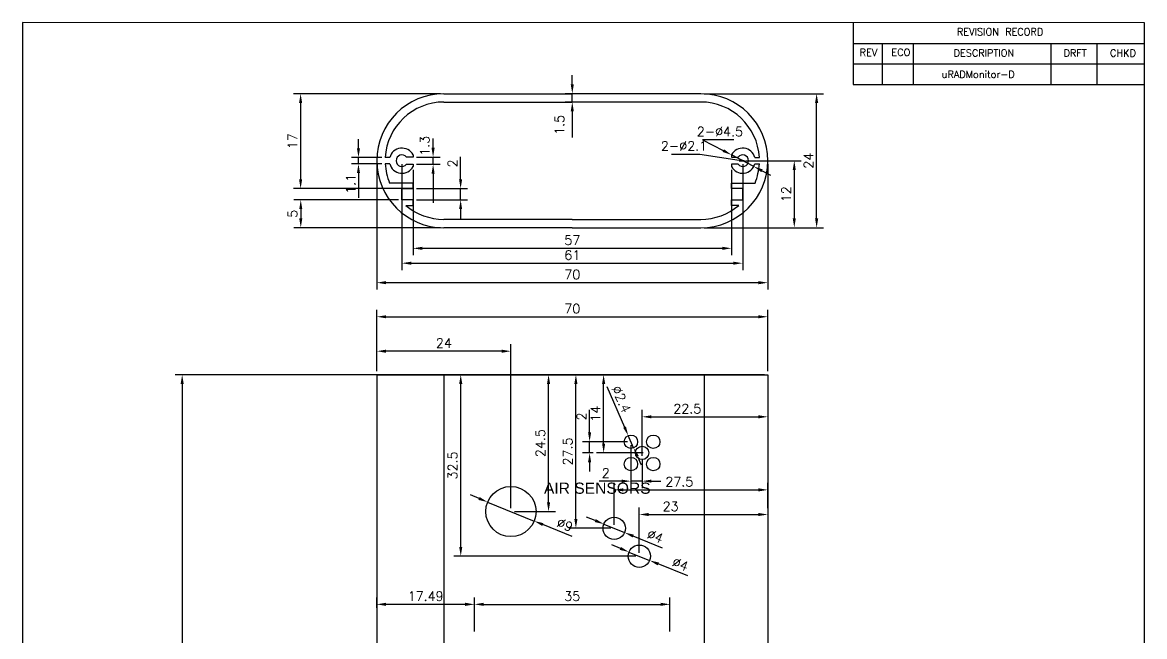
# Model space of a CAD drawing. Header units: millimetres. Extents: x 207 to 635, y 135 to 813.
# Drawn here: x 434.1 to 635, y 393.3 to 503.3 of the extents above; entities that cross this region are included whole.
import ezdxf
from ezdxf.enums import TextEntityAlignment as Align

# ---------------------------------------------------------------- set-up
doc = ezdxf.new("R2010")
doc.units = ezdxf.units.MM
for name, color, linetype, lineweight in [('Callout', 3, 'Continuous', 0), ('CAXA0', 7, 'Continuous', 70), ('Contour line', 1, 'Continuous', 15), ('Draw', 7, 'Continuous', 35), ('TEXT', 6, 'Continuous', 20)]:
    doc.layers.add(name, color=color, linetype=linetype, lineweight=lineweight)
doc.styles.add('ADESK2', font='romans')
doc.styles.get("Standard").update_dxf_attribs({"font": 'txt.shx'})
doc.styles.add('样式 1', font='Arial.ttf')
doc.dimstyles.new('ISO-25', dxfattribs={"dimtxt": 2.5, "dimasz": 2, "dimexe": 1.25, "dimexo": 0.625, "dimtad": 1, "dimdsep": 46, "dimtxsty": 'Standard', "dimcen": 2.5, "dimclrt": 256, "dimadec": 0, "dimazin": 0, "dimtfac": 1, "dimtmove": 0, "dimatfit": 3, "dimfxl": 1, "dimarcsym": 0})

# ---------------------------------------------------------------- blocks, each defined once
blk = doc.blocks.new('*D130')
at = {"layer": 'Callout', "color": 0, "lineweight": -2, "transparency": 16777216}
for p, q in [((563.65, 478.51), (573.51, 478.51)), ((572.26, 476.84), (572.26, 468.18)), ((556.15, 466.51), (573.51, 466.51))]:
    blk.add_line(p, q, dxfattribs=at)
at = {"layer": 'Callout', "color": 0, "lineweight": 35, "transparency": 16777216}
for points in [[(571.98, 476.84), (572.53, 476.84), (572.26, 478.51)], [(571.98, 468.18), (572.53, 468.18), (572.26, 466.51)]]:
    blk.add_solid(points, dxfattribs=at)
at = {"layer": 'Defpoints', "color": 0, "lineweight": 35, "transparency": 16777216}
for p in [(563.02, 478.51), (555.52, 466.51), (572.26, 466.51)]:
    blk.add_point(p, dxfattribs=at)
at = {"layer": 'Callout', "lineweight": 25, "transparency": 16777216, "insert": (570.8, 472.51), "char_height": 1.667, "attachment_point": 5, "rotation": 90}
blk.add_mtext('12', dxfattribs=at)
blk = doc.blocks.new('*D128')
at = {"layer": 'Callout', "color": 0, "lineweight": -2, "transparency": 16777216}
for p, q in [((497.52, 477.89), (497.52, 455.42)), ((567.52, 477.89), (567.52, 455.42)), ((565.85, 456.67), (499.19, 456.67))]:
    blk.add_line(p, q, dxfattribs=at)
at = {"layer": 'Callout', "color": 0, "lineweight": 35, "transparency": 16777216}
for points in [[(499.19, 456.95), (499.19, 456.39), (497.52, 456.67)], [(565.85, 456.95), (565.85, 456.39), (567.52, 456.67)]]:
    blk.add_solid(points, dxfattribs=at)
at = {"layer": 'Defpoints', "color": 0, "lineweight": 35, "transparency": 16777216}
for p in [(497.52, 478.51), (567.52, 478.51), (497.52, 456.67)]:
    blk.add_point(p, dxfattribs=at)
at = {"layer": 'Callout', "lineweight": 25, "transparency": 16777216, "insert": (532.52, 458.13), "char_height": 1.667, "attachment_point": 5}
blk.add_mtext('70', dxfattribs=at)
blk = doc.blocks.new('*D131')
at = {"layer": 'Callout', "color": 0, "lineweight": -2, "transparency": 16777216}
for p, q in [((502.02, 477.89), (502.02, 458.91)), ((563.02, 477.89), (563.02, 458.91)), ((503.69, 460.16), (561.35, 460.16))]:
    blk.add_line(p, q, dxfattribs=at)
at = {"layer": 'Callout', "color": 0, "lineweight": 35, "transparency": 16777216}
for points in [[(503.69, 460.43), (503.69, 459.88), (502.02, 460.16)], [(561.35, 460.43), (561.35, 459.88), (563.02, 460.16)]]:
    blk.add_solid(points, dxfattribs=at)
at = {"layer": 'Defpoints', "color": 0, "lineweight": 35, "transparency": 16777216}
for p in [(502.02, 478.51), (563.02, 478.51), (563.02, 460.16)]:
    blk.add_point(p, dxfattribs=at)
at = {"layer": 'Callout', "lineweight": 25, "transparency": 16777216, "insert": (532.52, 461.61), "char_height": 1.667, "attachment_point": 5}
blk.add_mtext('61', dxfattribs=at)
blk = doc.blocks.new('*D132')
at = {"layer": 'Callout', "color": 0, "lineweight": -2, "transparency": 16777216}
for p, q in [((504.02, 476.85), (504.02, 461.57)), ((561.02, 476.85), (561.02, 461.57)), ((505.69, 462.82), (559.35, 462.82))]:
    blk.add_line(p, q, dxfattribs=at)
at = {"layer": 'Callout', "color": 0, "lineweight": 35, "transparency": 16777216}
for points in [[(505.69, 463.1), (505.69, 462.54), (504.02, 462.82)], [(559.35, 463.1), (559.35, 462.54), (561.02, 462.82)]]:
    blk.add_solid(points, dxfattribs=at)
at = {"layer": 'Defpoints', "color": 0, "lineweight": 35, "transparency": 16777216}
for p in [(504.02, 477.48), (561.02, 477.48), (561.02, 462.82)]:
    blk.add_point(p, dxfattribs=at)
at = {"layer": 'Callout', "lineweight": 25, "transparency": 16777216, "insert": (532.52, 464.28), "char_height": 1.667, "attachment_point": 5}
blk.add_mtext('57', dxfattribs=at)
blk = doc.blocks.new('*D133')
at = {"layer": 'Callout', "color": 0, "lineweight": -2, "transparency": 16777216}
for p, q in [((556.15, 490.51), (577.51, 490.51)), ((576.26, 468.18), (576.26, 488.84)), ((556.77, 466.51), (577.51, 466.51))]:
    blk.add_line(p, q, dxfattribs=at)
at = {"layer": 'Callout', "color": 0, "lineweight": 35, "transparency": 16777216}
for points in [[(575.98, 488.84), (576.54, 488.84), (576.26, 490.51)], [(575.98, 468.18), (576.54, 468.18), (576.26, 466.51)]]:
    blk.add_solid(points, dxfattribs=at)
at = {"layer": 'Defpoints', "color": 0, "lineweight": 35, "transparency": 16777216}
for p in [(555.52, 490.51), (576.26, 490.51), (556.15, 466.51)]:
    blk.add_point(p, dxfattribs=at)
at = {"layer": 'Callout', "lineweight": 25, "transparency": 16777216, "insert": (574.8, 478.51), "char_height": 1.667, "attachment_point": 5, "rotation": 90}
blk.add_mtext('24', dxfattribs=at)
blk = doc.blocks.new('*D134')
at = {"layer": 'Callout', "color": 0, "lineweight": -2, "transparency": 16777216}
for p, q in [((566.9, 440.19), (461.43, 440.19)), ((462.68, 438.53), (462.68, 331.86)), ((496.9, 330.19), (461.43, 330.19))]:
    blk.add_line(p, q, dxfattribs=at)
at = {"layer": 'Callout', "color": 0, "lineweight": 35, "transparency": 16777216}
for points in [[(462.4, 438.53), (462.96, 438.53), (462.68, 440.19)], [(462.4, 331.86), (462.96, 331.86), (462.68, 330.19)]]:
    blk.add_solid(points, dxfattribs=at)
at = {"layer": 'Defpoints', "color": 0, "lineweight": 35, "transparency": 16777216}
for p in [(567.52, 440.19), (462.68, 330.19), (497.52, 330.19)]:
    blk.add_point(p, dxfattribs=at)
at = {"layer": 'Callout', "lineweight": 25, "transparency": 16777216, "insert": (461.22, 385.19), "char_height": 1.667, "attachment_point": 5, "rotation": 90}
blk.add_mtext('110', dxfattribs=at)
blk = doc.blocks.new('*D129')
at = {"layer": 'Callout', "color": 0, "lineweight": -2, "transparency": 16777216}
for p, q in [((512.53, 475.18), (512.53, 479.2)), ((504.65, 473.51), (513.78, 473.51)), ((512.53, 471.51), (512.53, 473.51)), ((504.65, 471.51), (513.78, 471.51)), ((512.53, 469.84), (512.53, 468.18))]:
    blk.add_line(p, q, dxfattribs=at)
at = {"layer": 'Callout', "color": 0, "lineweight": 35, "transparency": 16777216}
for points in [[(512.25, 475.18), (512.8, 475.18), (512.53, 473.51)], [(512.25, 469.84), (512.8, 469.84), (512.53, 471.51)]]:
    blk.add_solid(points, dxfattribs=at)
at = {"layer": 'Defpoints', "color": 0, "lineweight": 35, "transparency": 16777216}
for p in [(504.02, 473.51), (512.53, 473.51), (504.02, 471.51)]:
    blk.add_point(p, dxfattribs=at)
at = {"layer": 'Callout', "lineweight": 35, "transparency": 16777216, "insert": (511.07, 478.02), "char_height": 1.67, "attachment_point": 5, "rotation": 90}
blk.add_mtext('2', dxfattribs=at)
blk = doc.blocks.new('*D135')
at = {"layer": 'Callout', "color": 0, "lineweight": -2, "transparency": 16777216}
for p, q in [((501.4, 471.51), (482.66, 471.51)), ((483.91, 469.84), (483.91, 468.18)), ((508.9, 466.51), (482.66, 466.51))]:
    blk.add_line(p, q, dxfattribs=at)
at = {"layer": 'Callout', "color": 0, "lineweight": 35, "transparency": 16777216}
for points in [[(483.64, 469.84), (484.19, 469.84), (483.91, 471.51)], [(483.64, 468.18), (484.19, 468.18), (483.91, 466.51)]]:
    blk.add_solid(points, dxfattribs=at)
at = {"layer": 'Defpoints', "color": 0, "lineweight": 35, "transparency": 16777216}
for p in [(502.02, 471.51), (483.91, 466.51), (509.52, 466.51)]:
    blk.add_point(p, dxfattribs=at)
at = {"layer": 'Callout', "lineweight": 35, "transparency": 16777216, "insert": (482.46, 469.01), "char_height": 1.67, "attachment_point": 5, "rotation": 90}
blk.add_mtext('5', dxfattribs=at)
blk = doc.blocks.new('*D136')
at = {"layer": 'Callout', "color": 0, "lineweight": -2, "transparency": 16777216}
for p, q in [((508.9, 490.51), (482.63, 490.51)), ((483.88, 488.84), (483.88, 475.18)), ((504.02, 473.51), (482.63, 473.51))]:
    blk.add_line(p, q, dxfattribs=at)
at = {"layer": 'Callout', "color": 0, "lineweight": 35, "transparency": 16777216}
for points in [[(483.61, 488.84), (484.16, 488.84), (483.88, 490.51)], [(483.61, 475.18), (484.16, 475.18), (483.88, 473.51)]]:
    blk.add_solid(points, dxfattribs=at)
at = {"layer": 'Defpoints', "color": 0, "lineweight": 35, "transparency": 16777216}
for p in [(509.52, 490.51), (483.88, 473.51), (504.65, 473.51)]:
    blk.add_point(p, dxfattribs=at)
at = {"layer": 'Callout', "lineweight": 35, "transparency": 16777216, "insert": (482.43, 482.01), "char_height": 1.667, "attachment_point": 5, "rotation": 90}
blk.add_mtext('17', dxfattribs=at)
blk = doc.blocks.new('*D137')
at = {"layer": 'Callout', "color": 0, "lineweight": -2, "transparency": 16777216}
for p, q in [((497.52, 440.82), (497.52, 451.82)), ((499.19, 450.57), (565.85, 450.57)), ((567.52, 440.82), (567.52, 451.82))]:
    blk.add_line(p, q, dxfattribs=at)
at = {"layer": 'Callout', "color": 0, "lineweight": 35, "transparency": 16777216}
for points in [[(499.19, 450.84), (499.19, 450.29), (497.52, 450.57)], [(565.85, 450.84), (565.85, 450.29), (567.52, 450.57)]]:
    blk.add_solid(points, dxfattribs=at)
at = {"layer": 'Defpoints', "color": 0, "lineweight": 35, "transparency": 16777216}
for p in [(567.52, 450.57), (497.52, 440.19), (567.52, 440.19)]:
    blk.add_point(p, dxfattribs=at)
at = {"layer": 'Callout', "lineweight": 35, "transparency": 16777216, "insert": (532.52, 452.02), "char_height": 1.667, "attachment_point": 5}
blk.add_mtext('70', dxfattribs=at)
blk = doc.blocks.new('*D138')
at = {"layer": 'Callout', "color": 0, "lineweight": -2, "transparency": 16777216}
for p, q in [((515.82, 418.03), (514.27, 418.66)), ((517.36, 417.4), (525.69, 414)), ((532.5, 411.21), (527.23, 413.36))]:
    blk.add_line(p, q, dxfattribs=at)
at = {"layer": 'Callout', "color": 0, "lineweight": 35, "transparency": 16777216}
for points in [[(515.92, 418.29), (515.71, 417.77), (517.36, 417.4)], [(527.34, 413.62), (527.13, 413.11), (525.69, 414)]]:
    blk.add_solid(points, dxfattribs=at)
at = {"layer": 'Defpoints', "color": 0, "lineweight": 35, "transparency": 16777216}
for p in [(517.36, 417.4), (525.69, 414)]:
    blk.add_point(p, dxfattribs=at)
at = {"layer": 'Callout', "lineweight": 25, "transparency": 16777216, "insert": (531.19, 413.32), "char_height": 1.667, "attachment_point": 5, "rotation": 337.7794}
blk.add_mtext('∅9', dxfattribs=at)
blk = doc.blocks.new('*D139')
at = {"layer": 'Callout', "color": 0, "lineweight": -2, "transparency": 16777216}
for p, q in [((555.52, 440.19), (527.02, 440.19)), ((528.27, 417.36), (528.27, 438.53)), ((522.15, 415.7), (529.52, 415.7))]:
    blk.add_line(p, q, dxfattribs=at)
at = {"layer": 'Callout', "color": 0, "lineweight": 35, "transparency": 16777216}
for points in [[(527.99, 438.53), (528.55, 438.53), (528.27, 440.19)], [(527.99, 417.36), (528.55, 417.36), (528.27, 415.7)]]:
    blk.add_solid(points, dxfattribs=at)
at = {"layer": 'Defpoints', "color": 0, "lineweight": 35, "transparency": 16777216}
for p in [(528.27, 440.19), (556.15, 440.19), (521.52, 415.7)]:
    blk.add_point(p, dxfattribs=at)
at = {"layer": 'Callout', "lineweight": 35, "transparency": 16777216, "insert": (526.81, 427.94), "char_height": 1.667, "attachment_point": 5, "rotation": 90}
blk.add_mtext('24.5', dxfattribs=at)
blk = doc.blocks.new('*D140')
at = {"layer": 'Callout', "color": 0, "lineweight": -2, "transparency": 16777216}
for p, q in [((497.52, 441.44), (497.52, 445.65)), ((519.86, 444.4), (499.19, 444.4)), ((521.52, 416.32), (521.52, 445.65))]:
    blk.add_line(p, q, dxfattribs=at)
at = {"layer": 'Callout', "color": 0, "lineweight": 35, "transparency": 16777216}
for points in [[(499.19, 444.68), (499.19, 444.12), (497.52, 444.4)], [(519.86, 444.68), (519.86, 444.12), (521.52, 444.4)]]:
    blk.add_solid(points, dxfattribs=at)
at = {"layer": 'Defpoints', "color": 0, "lineweight": 35, "transparency": 16777216}
for p in [(497.52, 444.4), (497.52, 440.82), (521.52, 415.7)]:
    blk.add_point(p, dxfattribs=at)
at = {"layer": 'Callout', "lineweight": 35, "transparency": 16777216, "insert": (509.52, 445.86), "char_height": 1.667, "attachment_point": 5}
blk.add_mtext('24', dxfattribs=at)
blk = doc.blocks.new('*D142')
at = {"layer": 'Callout', "color": 0, "lineweight": -2, "transparency": 16777216}
for p, q in [((498.15, 440.19), (539.38, 440.19)), ((538.13, 427.86), (538.13, 438.53)), ((544.4, 426.19), (536.88, 426.19))]:
    blk.add_line(p, q, dxfattribs=at)
at = {"layer": 'Callout', "color": 0, "lineweight": 35, "transparency": 16777216}
for points in [[(537.85, 438.53), (538.41, 438.53), (538.13, 440.19)], [(537.85, 427.86), (538.41, 427.86), (538.13, 426.19)]]:
    blk.add_solid(points, dxfattribs=at)
at = {"layer": 'Defpoints', "color": 0, "lineweight": 35, "transparency": 16777216}
for p in [(497.52, 440.19), (538.13, 440.19), (545.02, 426.19)]:
    blk.add_point(p, dxfattribs=at)
at = {"layer": 'Callout', "lineweight": 35, "transparency": 16777216, "insert": (536.67, 433.19), "char_height": 1.667, "attachment_point": 5, "rotation": 90}
blk.add_mtext('14', dxfattribs=at)
blk = doc.blocks.new('*D143')
at = {"layer": 'Callout', "color": 0, "lineweight": -2, "transparency": 16777216}
for p, q in [((567.52, 439.57), (567.52, 431.41)), ((545.02, 426.82), (545.02, 433.91)), ((546.69, 432.66), (565.85, 432.66))]:
    blk.add_line(p, q, dxfattribs=at)
at = {"layer": 'Callout', "color": 0, "lineweight": 35, "transparency": 16777216}
for points in [[(546.69, 432.93), (546.69, 432.38), (545.02, 432.66)], [(565.85, 432.93), (565.85, 432.38), (567.52, 432.66)]]:
    blk.add_solid(points, dxfattribs=at)
at = {"layer": 'Defpoints', "color": 0, "lineweight": 35, "transparency": 16777216}
for p in [(567.52, 440.19), (567.52, 432.66), (545.02, 426.19)]:
    blk.add_point(p, dxfattribs=at)
at = {"layer": 'Callout', "lineweight": 35, "transparency": 16777216, "insert": (553.11, 434.11), "char_height": 1.667, "attachment_point": 5}
blk.add_mtext('22.5', dxfattribs=at)
blk = doc.blocks.new('*D144')
at = {"layer": 'Callout', "color": 0, "lineweight": -2, "transparency": 16777216}
for p, q in [((541.12, 409.08), (539.58, 409.71)), ((542.66, 408.45), (546.37, 406.94)), ((553.18, 404.16), (547.91, 406.31))]:
    blk.add_line(p, q, dxfattribs=at)
at = {"layer": 'Callout', "color": 0, "lineweight": 35, "transparency": 16777216}
for points in [[(541.23, 409.34), (541.02, 408.83), (542.66, 408.45)], [(548.02, 406.57), (547.81, 406.05), (546.37, 406.94)]]:
    blk.add_solid(points, dxfattribs=at)
at = {"layer": 'Defpoints', "color": 0, "lineweight": 35, "transparency": 16777216}
for p in [(542.66, 408.45), (546.37, 406.94)]:
    blk.add_point(p, dxfattribs=at)
at = {"layer": 'Callout', "lineweight": 25, "transparency": 16777216, "insert": (551.87, 406.27), "char_height": 1.667, "attachment_point": 5, "rotation": 337.7794}
blk.add_mtext('∅4', dxfattribs=at)
blk = doc.blocks.new('*D145')
at = {"layer": 'Callout', "color": 0, "lineweight": -2, "transparency": 16777216}
for p, q in [((567.52, 439.57), (567.52, 413.91)), ((544.52, 408.32), (544.52, 416.41)), ((546.18, 415.16), (565.85, 415.16))]:
    blk.add_line(p, q, dxfattribs=at)
at = {"layer": 'Callout', "color": 0, "lineweight": 35, "transparency": 16777216}
for points in [[(546.18, 415.44), (546.18, 414.89), (544.52, 415.16)], [(565.85, 415.44), (565.85, 414.89), (567.52, 415.16)]]:
    blk.add_solid(points, dxfattribs=at)
at = {"layer": 'Defpoints', "color": 0, "lineweight": 35, "transparency": 16777216}
for p in [(567.52, 440.19), (567.52, 415.16), (544.52, 407.7)]:
    blk.add_point(p, dxfattribs=at)
at = {"layer": 'Callout', "lineweight": 35, "transparency": 16777216, "insert": (550.12, 416.62), "char_height": 1.667, "attachment_point": 5}
blk.add_mtext('23', dxfattribs=at)
blk = doc.blocks.new('*D146')
at = {"layer": 'Callout', "color": 0, "lineweight": -2, "transparency": 16777216}
for p, q in [((497.52, 440.19), (513.8, 440.19)), ((512.55, 409.36), (512.55, 438.53)), ((543.89, 407.7), (511.3, 407.7))]:
    blk.add_line(p, q, dxfattribs=at)
at = {"layer": 'Callout', "color": 0, "lineweight": 35, "transparency": 16777216}
for points in [[(512.27, 438.53), (512.83, 438.53), (512.55, 440.19)], [(512.27, 409.36), (512.83, 409.36), (512.55, 407.7)]]:
    blk.add_solid(points, dxfattribs=at)
at = {"layer": 'Defpoints', "color": 0, "lineweight": 35, "transparency": 16777216}
for p in [(496.9, 440.19), (512.55, 440.19), (544.52, 407.7)]:
    blk.add_point(p, dxfattribs=at)
at = {"layer": 'Callout', "lineweight": 35, "transparency": 16777216, "insert": (511.09, 423.94), "char_height": 1.667, "attachment_point": 5, "rotation": 90}
blk.add_mtext('32.5', dxfattribs=at)
blk = doc.blocks.new('*D147')
at = {"layer": 'Callout', "color": 0, "lineweight": -2, "transparency": 16777216}
for p, q in [((536.62, 414.08), (535.08, 414.71)), ((538.17, 413.45), (541.87, 411.94)), ((548.68, 409.15), (543.41, 411.31))]:
    blk.add_line(p, q, dxfattribs=at)
at = {"layer": 'Callout', "color": 0, "lineweight": 35, "transparency": 16777216}
for points in [[(536.73, 414.34), (536.52, 413.82), (538.17, 413.45)], [(543.52, 411.56), (543.31, 411.05), (541.87, 411.94)]]:
    blk.add_solid(points, dxfattribs=at)
at = {"layer": 'Defpoints', "color": 0, "lineweight": 35, "transparency": 16777216}
for p in [(538.17, 413.45), (541.87, 411.94)]:
    blk.add_point(p, dxfattribs=at)
at = {"layer": 'Callout', "lineweight": 25, "transparency": 16777216, "insert": (547.37, 411.26), "char_height": 1.667, "attachment_point": 5, "rotation": 337.7794}
blk.add_mtext('∅4', dxfattribs=at)
blk = doc.blocks.new('*D148')
at = {"layer": 'Callout', "color": 0, "lineweight": -2, "transparency": 16777216}
for p, q in [((498.15, 440.19), (534.41, 440.19)), ((533.16, 414.36), (533.16, 438.53)), ((539.39, 412.69), (531.91, 412.69))]:
    blk.add_line(p, q, dxfattribs=at)
at = {"layer": 'Callout', "color": 0, "lineweight": 35, "transparency": 16777216}
for points in [[(532.88, 438.53), (533.44, 438.53), (533.16, 440.19)], [(532.88, 414.36), (533.44, 414.36), (533.16, 412.69)]]:
    blk.add_solid(points, dxfattribs=at)
at = {"layer": 'Defpoints', "color": 0, "lineweight": 35, "transparency": 16777216}
for p in [(497.52, 440.19), (533.16, 440.19), (540.02, 412.69)]:
    blk.add_point(p, dxfattribs=at)
at = {"layer": 'Callout', "lineweight": 35, "transparency": 16777216, "insert": (531.7, 426.44), "char_height": 1.667, "attachment_point": 5, "rotation": 90}
blk.add_mtext('27.5', dxfattribs=at)
blk = doc.blocks.new('*D149')
at = {"layer": 'Callout', "color": 0, "lineweight": -2, "transparency": 16777216}
for p, q in [((540.02, 413.32), (540.02, 420.83)), ((567.52, 416.32), (567.52, 420.83)), ((541.68, 419.58), (565.85, 419.58))]:
    blk.add_line(p, q, dxfattribs=at)
at = {"layer": 'Callout', "color": 0, "lineweight": 35, "transparency": 16777216}
for points in [[(541.68, 419.86), (541.68, 419.3), (540.02, 419.58)], [(565.85, 419.86), (565.85, 419.3), (567.52, 419.58)]]:
    blk.add_solid(points, dxfattribs=at)
at = {"layer": 'Defpoints', "color": 0, "lineweight": 35, "transparency": 16777216}
for p in [(567.52, 419.58), (567.52, 415.7), (540.02, 412.69)]:
    blk.add_point(p, dxfattribs=at)
at = {"layer": 'Callout', "lineweight": 35, "transparency": 16777216, "insert": (551.68, 421.04), "char_height": 1.667, "attachment_point": 5}
blk.add_mtext('27.5', dxfattribs=at)
blk = doc.blocks.new('*D153')
at = {"layer": 'Callout', "color": 0, "lineweight": -2, "transparency": 16777216}
for p, q in [((515.01, 394.24), (515.01, 400.33)), ((550.01, 394.24), (550.01, 400.33)), ((516.68, 399.08), (548.34, 399.08))]:
    blk.add_line(p, q, dxfattribs=at)
at = {"layer": 'Callout', "color": 0, "lineweight": 35, "transparency": 16777216}
for points in [[(516.68, 399.36), (516.68, 398.8), (515.01, 399.08)], [(548.34, 399.36), (548.34, 398.8), (550.01, 399.08)]]:
    blk.add_solid(points, dxfattribs=at)
at = {"layer": 'Defpoints', "color": 0, "lineweight": 35, "transparency": 16777216}
for p in [(550.01, 399.08), (515.01, 393.62), (550.01, 393.62)]:
    blk.add_point(p, dxfattribs=at)
at = {"layer": 'Callout', "lineweight": 35, "transparency": 16777216, "insert": (532.51, 400.54), "char_height": 1.667, "attachment_point": 5}
blk.add_mtext('35', dxfattribs=at)
blk = doc.blocks.new('*D154')
at = {"layer": 'Callout', "color": 0, "lineweight": -2, "transparency": 16777216}
for p, q in [((497.52, 398.45), (497.52, 400.33)), ((515.01, 399.7), (515.01, 400.33)), ((513.34, 399.08), (499.19, 399.08))]:
    blk.add_line(p, q, dxfattribs=at)
at = {"layer": 'Callout', "color": 0, "lineweight": 35, "transparency": 16777216}
for points in [[(499.19, 399.36), (499.19, 398.8), (497.52, 399.08)], [(513.34, 399.36), (513.34, 398.8), (515.01, 399.08)]]:
    blk.add_solid(points, dxfattribs=at)
at = {"layer": 'Defpoints', "color": 0, "lineweight": 35, "transparency": 16777216}
for p in [(497.52, 399.08), (497.52, 397.83), (515.01, 399.08)]:
    blk.add_point(p, dxfattribs=at)
at = {"layer": 'Callout', "lineweight": 35, "transparency": 16777216, "insert": (506.26, 400.54), "char_height": 1.667, "attachment_point": 5}
blk.add_mtext('17.49', dxfattribs=at)
blk = doc.blocks.new('*D185')
at = {"layer": 'Callout', "color": 0, "lineweight": -2, "transparency": 16777216}
for p, q in [((498.15, 440.19), (539.38, 440.19)), ((538.13, 427.86), (538.13, 438.53)), ((545.19, 426.19), (536.88, 426.19))]:
    blk.add_line(p, q, dxfattribs=at)
at = {"layer": 'Callout', "color": 0, "lineweight": 35, "transparency": 16777216}
for points in [[(537.85, 438.53), (538.41, 438.53), (538.13, 440.19)], [(537.85, 427.86), (538.41, 427.86), (538.13, 426.19)]]:
    blk.add_solid(points, dxfattribs=at)
at = {"layer": 'Defpoints', "color": 0, "lineweight": 35, "transparency": 16777216}
for p in [(497.52, 440.19), (538.13, 440.19), (545.82, 426.19)]:
    blk.add_point(p, dxfattribs=at)
at = {"layer": 'Callout', "lineweight": 35, "transparency": 16777216, "insert": (536.67, 433.19), "char_height": 1.667, "attachment_point": 5, "rotation": 90}
blk.add_mtext('14', dxfattribs=at)
blk = doc.blocks.new('*D184')
at = {"layer": 'Callout', "color": 0, "lineweight": -2, "transparency": 16777216}
for p, q in [((567.52, 439.57), (567.52, 431.41)), ((545.02, 425.65), (545.02, 433.91)), ((546.69, 432.66), (565.85, 432.66))]:
    blk.add_line(p, q, dxfattribs=at)
at = {"layer": 'Callout', "color": 0, "lineweight": 35, "transparency": 16777216}
for points in [[(546.69, 432.93), (546.69, 432.38), (545.02, 432.66)], [(565.85, 432.93), (565.85, 432.38), (567.52, 432.66)]]:
    blk.add_solid(points, dxfattribs=at)
at = {"layer": 'Defpoints', "color": 0, "lineweight": 35, "transparency": 16777216}
for p in [(567.52, 440.19), (567.52, 432.66), (545.02, 425.02)]:
    blk.add_point(p, dxfattribs=at)
at = {"layer": 'Callout', "lineweight": 35, "transparency": 16777216, "insert": (553.11, 434.11), "char_height": 1.667, "attachment_point": 5}
blk.add_mtext('22.5', dxfattribs=at)
blk = doc.blocks.new('*D186')
at = {"layer": 'Callout', "color": 0, "lineweight": -2, "transparency": 16777216}
for p, q in [((538.7, 438.08), (541.87, 430.82)), ((543.5, 427.09), (542.54, 429.29)), ((544.17, 425.57), (544.83, 424.04))]:
    blk.add_line(p, q, dxfattribs=at)
at = {"layer": 'Callout', "color": 0, "lineweight": 35, "transparency": 16777216}
for points in [[(542.13, 430.93), (541.62, 430.71), (542.54, 429.29)], [(544.42, 425.68), (543.91, 425.46), (543.5, 427.09)]]:
    blk.add_solid(points, dxfattribs=at)
at = {"layer": 'Defpoints', "color": 0, "lineweight": 35, "transparency": 16777216}
for p in [(542.54, 429.29), (543.5, 427.09)]:
    blk.add_point(p, dxfattribs=at)
at = {"layer": 'Callout', "lineweight": 35, "transparency": 16777216, "insert": (541.29, 435.8), "char_height": 1.667, "attachment_point": 5, "rotation": 293.595}
blk.add_mtext('∅2.4', dxfattribs=at)
blk = doc.blocks.new('*D187')
at = {"layer": 'Callout', "color": 0, "lineweight": -2, "transparency": 16777216}
for p, q in [((543.02, 427.57), (543.02, 419.89)), ((545.02, 425.02), (545.02, 419.89)), ((541.35, 421.14), (537.33, 421.14)), ((545.02, 421.14), (543.02, 421.14)), ((546.69, 421.14), (548.36, 421.14))]:
    blk.add_line(p, q, dxfattribs=at)
at = {"layer": 'Callout', "color": 0, "lineweight": 35, "transparency": 16777216}
for points in [[(541.35, 421.41), (541.35, 420.86), (543.02, 421.14)], [(546.69, 421.41), (546.69, 420.86), (545.02, 421.14)]]:
    blk.add_solid(points, dxfattribs=at)
at = {"layer": 'Defpoints', "color": 0, "lineweight": 35, "transparency": 16777216}
for p in [(543.02, 428.19), (545.02, 425.65), (543.02, 421.14)]:
    blk.add_point(p, dxfattribs=at)
at = {"layer": 'Callout', "lineweight": 35, "transparency": 16777216, "insert": (538.51, 422.59), "char_height": 1.67, "attachment_point": 5}
blk.add_mtext('2', dxfattribs=at)
blk = doc.blocks.new('*D188')
at = {"layer": 'Callout', "color": 0, "lineweight": -2, "transparency": 16777216}
for p, q in [((535.62, 429.86), (535.62, 433.89)), ((542.4, 428.19), (534.37, 428.19)), ((535.62, 426.19), (535.62, 428.19)), ((536.25, 426.19), (534.37, 426.19)), ((535.62, 424.53), (535.62, 422.86))]:
    blk.add_line(p, q, dxfattribs=at)
at = {"layer": 'Callout', "color": 0, "lineweight": 35, "transparency": 16777216}
for points in [[(535.34, 429.86), (535.89, 429.86), (535.62, 428.19)], [(535.34, 424.53), (535.89, 424.53), (535.62, 426.19)]]:
    blk.add_solid(points, dxfattribs=at)
at = {"layer": 'Defpoints', "color": 0, "lineweight": 35, "transparency": 16777216}
for p in [(535.62, 428.19), (543.02, 428.19), (536.88, 426.19)]:
    blk.add_point(p, dxfattribs=at)
at = {"layer": 'Callout', "lineweight": 35, "transparency": 16777216, "insert": (534.16, 432.71), "char_height": 1.67, "attachment_point": 5, "rotation": 90}
blk.add_mtext('2', dxfattribs=at)

msp = doc.modelspace()

# ---------------------------------------------------------------- linework, layer by layer
at = {"layer": 'Callout', "lineweight": 25}
for p, q in [((532.52, 492.177), (532.52, 493.843)), ((532.52, 489.01), (532.52, 490.51)), ((532.52, 487.343), (532.52, 482.664)), ((507.599, 480.827), (507.599, 482.493)), ((561.444, 482.262), (555.819, 482.262)), ((555.819, 482.262), (559.547, 480.32)), ((498.41, 479.06), (492.993, 479.06)), ((504.645, 479.16), (508.849, 479.16)), ((507.599, 477.86), (507.599, 479.16)), ((550.301, 479.685), (555.37, 479.685)), ((555.37, 479.685), (562.411, 478.604)), ((565.016, 477.47), (561.025, 479.55)), ((498.41, 477.96), (492.993, 477.96)), ((504.645, 477.86), (508.849, 477.86)), ((507.599, 476.193), (507.599, 470.961)), ((566.494, 476.7), (567.972, 475.93))]:
    msp.add_line(p, q, dxfattribs=at)
at = {"layer": 'Callout', "color": 0, "lineweight": 25}
for p, q in [((497.52, 440.192), (497.52, 330.192)), ((497.52, 440.192), (567.52, 440.192)), ((509.52, 440.192), (509.52, 330.192)), ((556.145, 440.192), (556.145, 330.192)), ((567.52, 440.192), (567.52, 330.192))]:
    msp.add_line(p, q, dxfattribs=at)
at = {"layer": 'Callout', "lineweight": 25}
for points in [[(532.242, 492.177), (532.798, 492.177), (532.52, 490.51)], [(532.242, 487.343), (532.798, 487.343), (532.52, 489.01)], [(493.966, 480.727), (494.521, 480.727), (494.243, 479.06)], [(507.321, 480.827), (507.876, 480.827), (507.599, 479.16)], [(562.453, 478.878), (562.368, 478.329), (564.058, 478.351)], [(493.966, 476.293), (494.521, 476.293), (494.243, 477.96)], [(507.321, 476.193), (507.876, 476.193), (507.599, 477.86)], [(566.622, 476.947), (566.365, 476.454), (565.016, 477.47)]]:
    msp.add_solid(points, dxfattribs=at)
at = {"layer": 'CAXA0', "color": 0, "lineweight": 25}
for p, q in [((634.964, 503.194), (434.087, 503.263)), ((434.087, 503.263), (434.087, 278.883)), ((582.803, 503.194), (582.803, 492.172)), ((634.964, 278.883), (634.964, 503.194)), ((582.803, 499.52), (634.964, 499.52)), ((588.036, 492.172), (588.036, 499.52)), ((593.62, 492.172), (593.62, 499.52)), ((618.241, 492.172), (618.241, 499.52)), ((626.494, 492.172), (626.494, 499.52)), ((582.803, 495.846), (634.964, 495.846)), ((582.803, 492.172), (634.964, 492.172)), ((434.087, 479.177), (434.087, 278.883)), ((434.087, 479.177), (434.087, 278.883))]:
    msp.add_line(p, q, dxfattribs=at)
at = {"layer": 'CAXA0', "lineweight": 25}
for p, q in [((504.02, 479.541), (504.02, 479.16)), ((561.02, 479.541), (561.02, 479.16)), ((504.02, 477.86), (504.02, 477.479)), ((561.02, 477.86), (561.02, 477.479))]:
    msp.add_line(p, q, dxfattribs=at)
at = {"layer": 'Contour line', "lineweight": 25}
for centre, radius in [((543.02, 428.194), 1.2), ((547.02, 428.194), 1.2), ((545.023, 426.194), 1.2), ((543.02, 424.194), 1.2), ((547.02, 424.194), 1.2), ((521.524, 415.697), 4.5), ((540.018, 412.693), 2), ((544.516, 407.696), 2)]:
    msp.add_circle(centre, radius, dxfattribs=at)
at = {"layer": 'Draw', "lineweight": 25}
for p, q in [((509.52, 490.51), (532.52, 490.51)), ((554.895, 490.51), (531.27, 490.51)), ((555.52, 490.51), (532.52, 490.51)), ((509.52, 489.01), (532.52, 489.01)), ((554.895, 489.01), (531.27, 489.01)), ((555.52, 489.01), (532.52, 489.01)), ((494.243, 480.727), (494.243, 482.393)), ((494.243, 477.96), (494.243, 479.06)), ((499.838, 479.06), (499.035, 479.06)), ((504.02, 479.16), (502.845, 479.16)), ((561.02, 479.16), (562.195, 479.16)), ((565.202, 479.06), (566.006, 479.06)), ((494.243, 476.293), (494.243, 471.839)), ((499.838, 477.96), (499.035, 477.96)), ((502.845, 477.86), (504.02, 477.86)), ((562.195, 477.86), (561.02, 477.86)), ((565.202, 477.96), (566.006, 477.96)), ((504.02, 474.51), (499.812, 474.51)), ((504.02, 473.51), (504.02, 474.51)), ((561.02, 473.51), (561.02, 474.51)), ((561.02, 474.51), (565.228, 474.51)), ((502.02, 471.51), (502.02, 473.51)), ((502.02, 473.51), (504.02, 473.51)), ((563.02, 473.51), (561.02, 473.51)), ((563.02, 471.51), (563.02, 473.51)), ((504.02, 471.51), (502.02, 471.51)), ((502.719, 470.51), (504.02, 470.51)), ((504.02, 470.51), (504.02, 471.51)), ((561.02, 470.51), (561.02, 471.51)), ((561.02, 471.51), (563.02, 471.51)), ((562.321, 470.51), (561.02, 470.51)), ((532.52, 468.01), (509.52, 468.01)), ((532.52, 466.51), (509.52, 466.51)), ((532.52, 468.01), (555.52, 468.01)), ((532.52, 466.51), (555.52, 466.51))]:
    msp.add_line(p, q, dxfattribs=at)
for centre, radius, start, end in [((509.52, 478.51), 12, 90, 270), ((555.52, 478.51), 12, 270, 90), ((509.52, 478.51), 10.5, 90, 176.99742), ((555.52, 478.51), 10.5, 3.00258, 90), ((502.02, 478.51), 2.25, 27.26604, 165.851), ((563.02, 478.51), 2.25, 14.149, 152.73396), ((502.02, 478.51), 1.05, 38.24662, 321.75338), ((563.02, 478.51), 1.05, 218.24662, 141.75338), ((509.52, 478.51), 10.5, 183.00258, 202.39269), ((502.02, 478.51), 2.25, 194.149, 332.73396), ((563.02, 478.51), 2.25, 207.26604, 345.851), ((555.52, 478.51), 10.5, 337.60731, 356.99742), ((509.52, 478.51), 10.5, 229.63241, 270), ((555.52, 478.51), 10.5, 270, 310.36759)]:
    msp.add_arc(centre, radius, start, end, dxfattribs=at)
msp.add_solid([(559.675, 480.566), (559.418, 480.073), (561.025, 479.55)], dxfattribs=at)

# ---------------------------------------------------------------- texts
at = {"layer": 'Callout', "lineweight": 25, "char_height": 1.6667, "attachment_point": 5, "rotation": 90}
for s, insert in [('1.5', (530.222, 484.908)), ('1.3', (506.094, 481.176)), ('1.1', (492.864, 474.345))]:
    msp.add_mtext(s, dxfattribs=dict(at, insert=insert))
at = {"layer": 'Callout', "lineweight": 25, "char_height": 1.6667, "attachment_point": 5}
for s, insert in [('2-∅4.5', (558.944, 483.72)), ('2-∅2.1', (552.523, 481.143))]:
    msp.add_mtext(s, dxfattribs=dict(at, insert=insert))
at = {"layer": 'CAXA0', "color": 0, "lineweight": 25}
for s, height, p in [('REVISION RECORD', 1.26998, (601.377, 500.948)), ('ECO', 1.27, (589.648, 497.272)), ('DRFT', 1.27, (620.472, 497.155)), ('CHKD', 1.27, (628.793, 497.135))]:
    msp.add_text(s, height=height, dxfattribs=at).set_placement(p)
at = {"layer": 'CAXA0', "color": 0, "lineweight": 25, "style": 'ADESK2'}
for s, height, p in [('REV', 1.27, (583.978, 497.248)), ('DESCRIPTION', 1.26998, (600.788, 497.173)), ('uRADMonitor-D', 1.26998, (598.658, 493.322))]:
    msp.add_text(s, height=height, dxfattribs=at).set_placement(p)
at = {"layer": 'TEXT', "lineweight": 25, "ltscale": 2, "style": '样式 1'}
msp.add_text('AIR SENSORS', height=2, dxfattribs=at).set_placement((536.998, 418.875), align=Align.CENTER)

# ---------------------------------------------------------------- dimensions: what is measured, and where the dimension line sits
at = {"layer": 'Callout', "lineweight": 35}
for base, p1, p2, angle, picture, middle in [((483.883, 473.51), (509.52, 490.51), (504.645, 473.51), 90, '*D136', (482.425, 482.01)), ((512.526, 473.51), (504.02, 471.51), (504.02, 473.51), 270, '*D129', (511.068, 478.023)), ((483.915, 466.51), (502.02, 471.51), (509.52, 466.51), 270, '*D135', (482.457, 469.01)), ((535.616, 428.194), (536.878, 426.194), (543.02, 428.194), 90, '*D188', (534.158, 432.708))]:
    dim = msp.add_linear_dim(base=base, p1=p1, p2=p2, angle=angle, dimstyle='ISO-25', override={"dimtxt": 1.6667, "dimasz": 1.6667, "dimgap": 0.6245}, dxfattribs=at)
    dim.commit()
    dim.dimension.update_dxf_attribs({"geometry": picture, "text_midpoint": middle})
at = {"layer": 'Callout', "lineweight": 25}
for base, p1, p2, picture, middle in [((576.26, 490.51), (556.145, 466.51), (555.52, 490.51), '*D133', (574.802, 478.51)), ((572.256, 466.51), (563.02, 478.51), (555.52, 466.51), '*D130', (570.799, 472.51))]:
    dim = msp.add_linear_dim(base=base, p1=p1, p2=p2, angle=90, dimstyle='ISO-25', override={"dimtxt": 1.6667, "dimasz": 1.6667, "dimgap": 0.6245}, dxfattribs=at)
    dim.commit()
    dim.dimension.update_dxf_attribs({"geometry": picture, "text_midpoint": middle})
for base, p1, p2, picture, middle in [((497.52, 456.667), (567.52, 478.51), (497.52, 478.51), '*D128', (532.52, 458.125)), ((563.02, 460.155), (502.02, 478.51), (563.02, 478.51), '*D131', (532.52, 461.613)), ((561.02, 462.821), (504.02, 477.479), (561.02, 477.479), '*D132', (532.52, 464.279))]:
    dim = msp.add_linear_dim(base=base, p1=p1, p2=p2, dimstyle='ISO-25', override={"dimtxt": 1.6667, "dimasz": 1.6667, "dimgap": 0.6245}, dxfattribs=at)
    dim.commit()
    dim.dimension.update_dxf_attribs({"geometry": picture, "text_midpoint": middle})
at = {"layer": 'Callout', "lineweight": 35}
for base, p1, p2, picture, middle in [((567.52, 450.566), (497.52, 440.192), (567.52, 440.192), '*D137', (532.52, 450.566)), ((567.52, 415.165), (544.516, 407.696), (567.52, 440.192), '*D145', (550.122, 415.165)), ((567.52, 432.657), (545.023, 426.194), (567.52, 440.192), '*D143', (553.107, 432.657)), ((567.52, 432.657), (545.023, 425.024), (567.52, 440.192), '*D184', (553.107, 432.657)), ((567.52, 419.577), (540.018, 412.693), (567.52, 415.697), '*D149', (551.685, 419.577))]:
    dim = msp.add_linear_dim(base=base, p1=p1, p2=p2, dimstyle='ISO-25', override={"dimtxt": 1.6667, "dimasz": 1.6667, "dimgap": 0.6245}, dxfattribs=at)
    dim.commit()
    dim.dimension.update_dxf_attribs({"geometry": picture, "text_midpoint": middle, "dimtype": 160})
for base, p1, p2, picture, middle in [((497.52, 444.402), (521.524, 415.697), (497.52, 440.817), '*D140', (509.522, 445.859)), ((543.02, 421.135), (545.023, 425.649), (543.02, 428.194), '*D187', (538.507, 422.593)), ((497.52, 399.079), (515.009, 399.079), (497.52, 397.829), '*D154', (506.264, 400.537)), ((550.01, 399.079), (515.009, 393.616), (550.01, 393.616), '*D153', (532.51, 400.537))]:
    dim = msp.add_linear_dim(base=base, p1=p1, p2=p2, dimstyle='ISO-25', override={"dimtxt": 1.6667, "dimasz": 1.6667, "dimgap": 0.6245}, dxfattribs=at)
    dim.commit()
    dim.dimension.update_dxf_attribs({"geometry": picture, "text_midpoint": middle})
at = {"layer": 'Callout', "lineweight": 25}
dim = msp.add_linear_dim(base=(462.682, 330.192), p1=(567.52, 440.192), p2=(497.52, 330.192), angle=90, dimstyle='ISO-25', override={"dimtxt": 1.6667, "dimasz": 1.6667, "dimgap": 0.6245}, dxfattribs=at)
dim.commit()
dim.dimension.update_dxf_attribs({"geometry": '*D134', "text_midpoint": (462.682, 385.192), "dimtype": 160})
at = {"layer": 'Callout', "lineweight": 35}
for base, p1, p2, picture, middle in [((512.55, 440.192), (544.516, 407.696), (496.895, 440.192), '*D146', (512.55, 423.944)), ((538.128, 440.192), (545.023, 426.194), (497.52, 440.192), '*D142', (538.128, 433.193)), ((533.16, 440.192), (540.018, 412.693), (497.52, 440.192), '*D148', (533.16, 426.443)), ((538.128, 440.192), (545.818, 426.194), (497.52, 440.192), '*D185', (538.128, 433.193)), ((528.2673, 440.1922), (521.5244, 415.6968), (556.1451, 440.1922), '*D139', (528.2673, 427.9445))]:
    dim = msp.add_linear_dim(base=base, p1=p1, p2=p2, angle=90, dimstyle='ISO-25', override={"dimtxt": 1.6667, "dimasz": 1.6667, "dimgap": 0.6245}, dxfattribs=at)
    dim.commit()
    dim.dimension.update_dxf_attribs({"geometry": picture, "text_midpoint": middle, "dimtype": 160})
dim = msp.add_diameter_dim_2p(p1=(543.5, 427.095), p2=(542.54, 429.294), dimstyle='ISO-25', override={"dimtxt": 1.6667, "dimasz": 1.6667, "dimgap": 0.6245}, dxfattribs=at)
dim.commit()
dim.dimension.update_dxf_attribs({"geometry": '*D186', "text_midpoint": (541.291, 435.796)})
at = {"layer": 'Callout', "lineweight": 25}
for p1, p2, picture, middle in [((517.359, 417.399), (525.69, 413.995), '*D138', (531.191, 413.323)), ((538.167, 413.45), (541.87, 411.937), '*D147', (547.371, 411.265)), ((542.664, 408.452), (546.367, 406.94), '*D144', (551.868, 406.267))]:
    dim = msp.add_diameter_dim_2p(p1=p1, p2=p2, dimstyle='ISO-25', override={"dimtxt": 1.6667, "dimasz": 1.6667, "dimgap": 0.6245}, dxfattribs=at)
    dim.commit()
    dim.dimension.update_dxf_attribs({"geometry": picture, "text_midpoint": middle})

doc.saveas('drawing.dxf')
